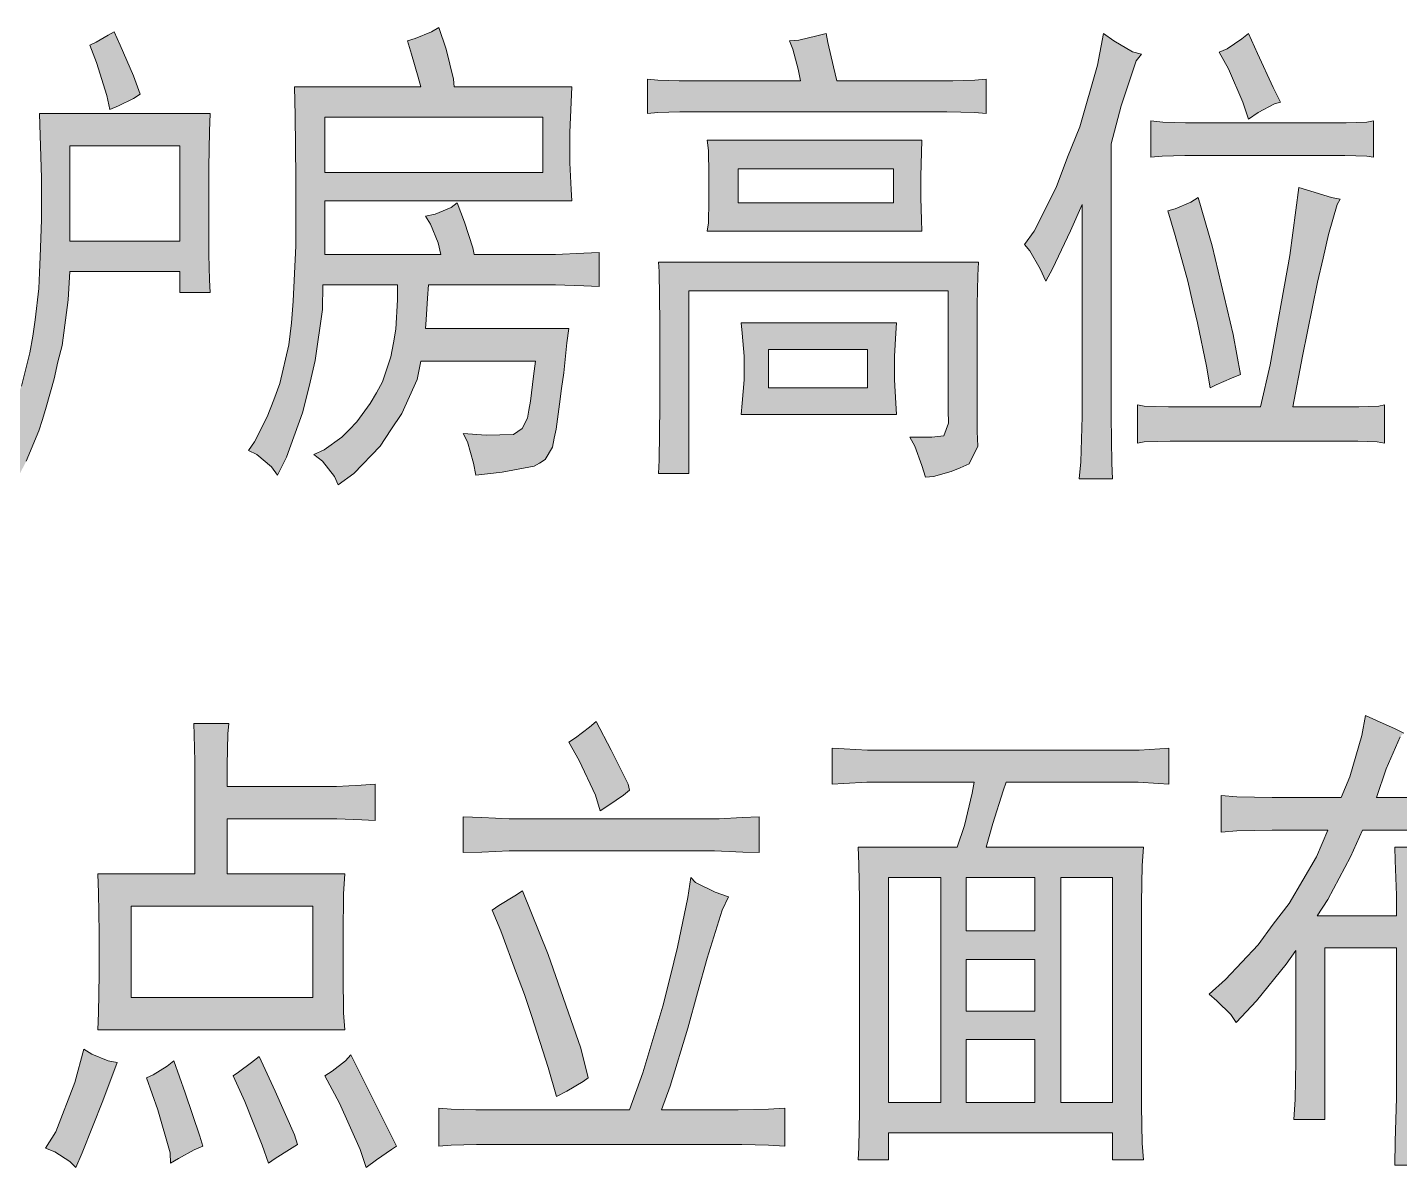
# Model space of a CAD drawing. Header units: millimetres. Extents: x 0 to 586, y 0 to 414.
# Drawn here: x 555.67 to 563.64, y 24.93 to 31.56 of the extents above; entities that cross this region are included whole.
import ezdxf

# ---------------------------------------------------------------- set-up
doc = ezdxf.new("R2010")
doc.units = ezdxf.units.MM

msp = doc.modelspace()

# ---------------------------------------------------------------- hatches: boundary and pattern name
h = msp.add_hatch(color=0)
h.dxf.hatch_style = 2
h.paths.add_polyline_path([(556.171806, 31.538333), (556.207083, 31.460722), (556.284694, 31.280806), (556.3235, 31.174972), (556.284694, 31.150278), (556.1965, 31.107944), (556.147111, 31.086778), (556.129472, 31.167917), (556.0695, 31.358417), (556.030694, 31.460722), (556.065972, 31.478361), (556.136528, 31.517167)])
h = msp.add_hatch(color=0)
h.paths.add_polyline_path([(557.981556, 30.465889), (558.038, 30.476472), (558.129722, 30.515278), (558.165, 30.5435), (558.207333, 30.430611), (558.256722, 30.282444), (558.263778, 30.243639), (558.662417, 30.243639), (558.7365, 30.243639), (558.902306, 30.250694), (558.9905, 30.254222), (558.9905, 30.056667), (558.902306, 30.060194), (558.7365, 30.06725), (558.662417, 30.06725), (557.999194, 30.06725), (557.992139, 29.989639), (557.985083, 29.862639), (557.981556, 29.81325), (558.814111, 29.81325), (558.803528, 29.728583), (558.785889, 29.555722), (558.771778, 29.464), (558.761194, 29.372278), (558.740028, 29.227639), (558.729444, 29.174722), (558.718861, 29.121806), (558.676528, 29.05125), (558.644778, 29.030083), (558.613028, 29.012444), (558.426056, 28.977167), (558.274361, 28.959528), (558.26025, 29.030083), (558.224972, 29.153556), (558.200278, 29.202944), (558.334333, 29.192361), (558.493083, 29.195889), (558.517778, 29.213528), (558.542472, 29.231167), (558.574222, 29.291139), (558.581278, 29.337), (558.591861, 29.389917), (558.6095, 29.534556), (558.620083, 29.62275), (557.953333, 29.62275), (557.932167, 29.516917), (557.843972, 29.319361), (557.780472, 29.224111), (557.716972, 29.128861), (557.565278, 28.970111), (557.473556, 28.903083), (557.452389, 28.952472), (557.381833, 29.040667), (557.332444, 29.079472), (557.392417, 29.107694), (557.494722, 29.181778), (557.537056, 29.224111), (557.582917, 29.269972), (557.660528, 29.375806), (557.695806, 29.439306), (557.731083, 29.502806), (557.780472, 29.647444), (557.794583, 29.728583), (557.808694, 29.809722), (557.819278, 29.979056), (557.819278, 30.06725), (557.385361, 30.06725), (557.381833, 29.922611), (557.3395, 29.626278), (557.304222, 29.474583), (557.265417, 29.322889), (557.173694, 29.065361), (557.120778, 28.959528), (557.0855, 29.008917), (557.000833, 29.079472), (556.951444, 29.104167), (556.986722, 29.153556), (557.060806, 29.298194), (557.099611, 29.396972), (557.134889, 29.492222), (557.187806, 29.718), (557.201917, 29.845), (557.2125, 29.972), (557.226611, 30.293028), (557.226611, 30.487056), (557.226611, 30.688139), (557.223083, 31.0515), (557.219556, 31.217306), (557.953333, 31.217306), (557.939222, 31.27375), (557.900417, 31.407806), (557.875722, 31.485417), (557.921583, 31.499528), (558.016833, 31.538333), (558.059167, 31.563028), (558.1015, 31.436028), (558.143833, 31.263167), (558.147361, 31.217306), (558.83175, 31.217306), (558.828222, 31.129111), (558.821167, 30.952722), (558.821167, 30.864528), (558.821167, 30.776333), (558.828222, 30.621111), (558.83175, 30.554083), (557.395944, 30.554083), (557.395944, 30.243639), (558.06975, 30.243639), (558.055639, 30.310667), (558.009778, 30.420028)])
h.paths.add_polyline_path([(558.662417, 30.719889), (558.662417, 31.040917), (557.395944, 31.040917), (557.395944, 30.719889)])
h = msp.add_hatch(color=0)
h.dxf.hatch_style = 2
h.paths.add_polyline_path([(559.272722, 31.263167), (559.332694, 31.256111), (559.456167, 31.252583), (559.523194, 31.252583), (560.161722, 31.252583), (560.147611, 31.319611), (560.115861, 31.436028), (560.098222, 31.485417), (560.151139, 31.488944), (560.256972, 31.513639), (560.309889, 31.52775), (560.320472, 31.474833), (560.352222, 31.333722), (560.373389, 31.252583), (560.983694, 31.252583), (561.047194, 31.252583), (561.174194, 31.256111), (561.241222, 31.263167), (561.241222, 31.062083), (561.174194, 31.069139), (561.011917, 31.072667), (560.913139, 31.072667), (559.53025, 31.072667), (559.459694, 31.072667), (559.332694, 31.069139), (559.272722, 31.062083)])
h = msp.add_hatch(color=0)
h.dxf.hatch_style = 2
h.paths.add_polyline_path([(562.144333, 31.407806), (562.112583, 31.369), (562.024389, 31.107944), (561.967944, 30.885694), (561.967944, 29.478111), (561.967944, 29.301722), (561.971472, 29.030083), (561.975, 28.938361), (561.780972, 28.938361), (561.791556, 29.037139), (561.798611, 29.301722), (561.798611, 29.467528), (561.798611, 30.532917), (561.731583, 30.381222), (561.62575, 30.158972), (561.586944, 30.088417), (561.555194, 30.158972), (561.495222, 30.264806), (561.463472, 30.300083), (561.519917, 30.377694), (561.646917, 30.631694), (561.713944, 30.808083), (561.7845, 30.984472), (561.886806, 31.344306), (561.922083, 31.52775), (561.982056, 31.485417), (562.091417, 31.421917)])
h = msp.add_hatch(color=0)
h.dxf.hatch_style = 2
h.paths.add_polyline_path([(562.765222, 31.52775), (562.818139, 31.411333), (562.909861, 31.213778), (562.952194, 31.129111), (562.916917, 31.118528), (562.821667, 31.069139), (562.765222, 31.030333), (562.733472, 31.129111), (562.648806, 31.323139), (562.595889, 31.418389), (562.64175, 31.439556), (562.726417, 31.496)])
h = msp.add_hatch(color=0)
h.paths.add_polyline_path([(556.729194, 31.062083), (556.725667, 30.959778), (556.722139, 30.748111), (556.722139, 30.642278), (556.722139, 30.32125), (556.722139, 30.243639), (556.725667, 30.095472), (556.729194, 30.021389), (556.552806, 30.021389), (556.552806, 30.144861), (555.914278, 30.144861), (555.903694, 29.979056), (555.868417, 29.714472), (555.843722, 29.619222), (555.822556, 29.520444), (555.776694, 29.354639), (555.755528, 29.284083), (555.734361, 29.217056), (555.660278, 29.040667), (555.607361, 28.938361), (555.565028, 28.963056), (555.469778, 29.026556), (555.409806, 29.058306), (555.469778, 29.118278), (555.5615, 29.280556), (555.596778, 29.379333), (555.632056, 29.478111), (555.681444, 29.672139), (555.699083, 29.767389), (555.713194, 29.862639), (555.734361, 30.046083), (555.737889, 30.137806), (555.741417, 30.229528), (555.748472, 30.444722), (555.748472, 30.564667), (555.748472, 30.688139), (555.741417, 30.935083), (555.737889, 31.062083)])
h.paths.add_polyline_path([(556.552806, 30.32125), (556.552806, 30.875111), (555.914278, 30.875111), (555.914278, 30.32125)])
h = msp.add_hatch(color=0)
h.dxf.hatch_style = 2
h.paths.add_polyline_path([(563.252056, 31.009167), (563.333194, 31.009167), (563.453139, 31.012694), (563.491944, 31.01975), (563.491944, 30.808083), (563.453139, 30.815139), (563.326139, 30.818667), (563.245, 30.818667), (562.454778, 30.818667), (562.394806, 30.818667), (562.264278, 30.815139), (562.19725, 30.808083), (562.19725, 31.01975), (562.267806, 31.012694), (562.398333, 31.009167), (562.454778, 31.009167)])
h = msp.add_hatch(color=0)
h.paths.add_polyline_path([(560.867278, 30.906861), (560.86375, 30.836306), (560.860222, 30.698722), (560.860222, 30.631694), (560.860222, 30.571722), (560.86375, 30.444722), (560.867278, 30.377694), (559.618444, 30.377694), (559.6255, 30.427083), (559.629028, 30.554083), (559.629028, 30.631694), (559.629028, 30.709306), (559.6255, 30.846889), (559.618444, 30.906861)])
h.paths.add_polyline_path([(560.701472, 30.5435), (560.701472, 30.741056), (559.798361, 30.741056), (559.798361, 30.5435)])
h = msp.add_hatch(color=0)
h.dxf.hatch_style = 2
h.paths.add_polyline_path([(563.297917, 30.564667), (563.280278, 30.532917), (563.230889, 30.360056), (563.199139, 30.222472), (563.167389, 30.081361), (563.079194, 29.650972), (563.02275, 29.358167), (563.322611, 29.358167), (563.407278, 29.358167), (563.523694, 29.361694), (563.555444, 29.36875), (563.555444, 29.1465), (563.513111, 29.153556), (563.400222, 29.157083), (563.322611, 29.157083), (562.4195, 29.157083), (562.310139, 29.157083), (562.158444, 29.153556), (562.119639, 29.1465), (562.119639, 29.36875), (562.158444, 29.361694), (562.299556, 29.358167), (562.401861, 29.358167), (562.835778, 29.358167), (562.892222, 29.601583), (563.005111, 30.236583), (563.058028, 30.631694), (563.128583, 30.610528), (563.248528, 30.57525)])
h = msp.add_hatch(color=0)
h.dxf.hatch_style = 2
h.paths.add_polyline_path([(562.472417, 30.57525), (562.553556, 30.293028), (562.677028, 29.777972), (562.719361, 29.545139), (562.666444, 29.523972), (562.57825, 29.485167), (562.542972, 29.467528), (562.521806, 29.594528), (562.468889, 29.845), (562.440667, 29.968472), (562.412444, 30.088417), (562.338361, 30.353), (562.296028, 30.497639), (562.338361, 30.508222), (562.430083, 30.547028)])
h = msp.add_hatch(color=0)
h.dxf.hatch_style = 2
h.paths.add_polyline_path([(561.188306, 29.213528), (561.191833, 29.128861), (561.142444, 29.026556), (561.089528, 29.001861), (561.036611, 28.980694), (560.934306, 28.952472), (560.888444, 28.948944), (560.867278, 29.015972), (560.824944, 29.128861), (560.796722, 29.181778), (560.842583, 29.181778), (560.923722, 29.181778), (560.959, 29.185306), (560.994278, 29.188833), (561.0225, 29.262917), (561.018972, 29.337), (561.018972, 30.031972), (559.512611, 30.031972), (559.512611, 28.970111), (559.336222, 28.970111), (559.33975, 29.047722), (559.343278, 29.361694), (559.343278, 29.601583), (559.343278, 29.845), (559.33975, 30.144861), (559.336222, 30.197778), (561.195361, 30.197778), (561.191833, 30.120167), (561.188306, 29.950833), (561.188306, 29.855583)])
h = msp.add_hatch(color=0)
h.paths.add_polyline_path([(560.719111, 29.845), (560.715583, 29.785028), (560.708528, 29.650972), (560.708528, 29.580417), (560.708528, 29.513389), (560.715583, 29.379333), (560.719111, 29.312306), (559.816, 29.312306), (559.823056, 29.379333), (559.833639, 29.513389), (559.833639, 29.580417), (559.833639, 29.650972), (559.823056, 29.785028), (559.816, 29.845)])
h.paths.add_polyline_path([(560.549778, 29.467528), (560.549778, 29.689778), (559.97475, 29.689778), (559.97475, 29.467528)])
h = msp.add_hatch(color=0)
h.dxf.hatch_style = 2
h.paths.add_polyline_path([(558.972861, 27.52725), (559.061056, 27.361444), (559.159833, 27.163889), (559.166889, 27.128611), (559.131611, 27.100389), (559.046944, 27.040417), (558.997556, 27.008667), (558.969333, 27.100389), (558.874083, 27.301472), (558.814111, 27.407306), (558.852917, 27.432), (558.934056, 27.4955)])
h = msp.add_hatch(color=0)
h.dxf.hatch_style = 2
h.paths.add_polyline_path([(563.304972, 27.086278), (563.354361, 27.206222), (563.424917, 27.446111), (563.446083, 27.562528), (563.509583, 27.534306), (563.618944, 27.484917), (563.668333, 27.460222), (563.647167, 27.439056), (563.566028, 27.252083), (563.509583, 27.086278), (564.16575, 27.086278), (564.299806, 27.086278), (564.515, 27.089806), (564.599667, 27.096861), (564.599667, 26.895778), (563.428444, 26.895778), (563.357889, 26.740556), (563.227361, 26.493611), (563.163861, 26.398361), (563.626, 26.398361), (563.626, 26.518306), (563.618944, 26.719389), (563.615417, 26.797), (563.802389, 26.797), (563.798861, 26.719389), (563.791806, 26.518306), (563.791806, 26.398361), (564.412694, 26.398361), (564.409167, 26.299583), (564.405639, 26.0985), (564.405639, 25.999722), (564.405639, 25.544639), (564.405639, 25.438806), (564.35625, 25.308278), (564.310389, 25.280056), (564.264528, 25.251833), (564.130472, 25.213028), (564.042278, 25.202444), (564.031694, 25.280056), (563.992889, 25.407056), (563.961139, 25.456444), (564.063444, 25.456444), (564.183389, 25.474083), (564.204556, 25.488194), (564.225722, 25.505833), (564.239833, 25.594028), (564.236306, 25.668111), (564.236306, 26.211389), (563.791806, 26.211389), (563.791806, 25.456444), (563.791806, 25.340028), (563.798861, 25.086028), (563.802389, 24.948444), (563.615417, 24.948444), (563.618944, 25.086028), (563.626, 25.340028), (563.626, 25.456444), (563.626, 26.211389), (563.209722, 26.211389), (563.209722, 25.213028), (563.029806, 25.213028), (563.036861, 25.329444), (563.040389, 25.555222), (563.040389, 25.668111), (563.040389, 26.197278), (562.983944, 26.116139), (562.811083, 25.904472), (562.694667, 25.777472), (562.662917, 25.823333), (562.581778, 25.904472), (562.535917, 25.943278), (562.631167, 26.027944), (562.821667, 26.229028), (562.909861, 26.348972), (563.001583, 26.468917), (563.160333, 26.740556), (563.227361, 26.895778), (563.012167, 26.895778), (562.902806, 26.895778), (562.698194, 26.89225), (562.606472, 26.885194), (562.606472, 27.096861), (562.698194, 27.089806), (562.902806, 27.086278), (563.012167, 27.086278)])
h = msp.add_hatch(color=0)
h.paths.add_polyline_path([(556.838556, 27.516667), (556.8315, 27.456694), (556.827972, 27.27325), (556.827972, 27.149778), (557.395944, 27.149778), (557.462972, 27.149778), (557.607611, 27.156833), (557.68875, 27.163889), (557.68875, 26.952222), (557.611139, 26.95575), (557.4665, 26.962806), (557.395944, 26.962806), (556.827972, 26.962806), (556.827972, 26.641778), (557.512361, 26.641778), (557.505306, 26.525361), (557.501778, 26.289), (557.501778, 26.165528), (557.501778, 26.049111), (557.505306, 25.833917), (557.512361, 25.735139), (556.076556, 25.735139), (556.080083, 25.833917), (556.083611, 26.056167), (556.083611, 26.176111), (556.083611, 26.299583), (556.080083, 26.532417), (556.076556, 26.641778), (556.641, 26.641778), (556.641, 27.206222), (556.641, 27.294417), (556.637472, 27.449639), (556.633944, 27.516667)])
h.paths.add_polyline_path([(557.325389, 25.922111), (557.325389, 26.454806), (556.270583, 26.454806), (556.270583, 25.922111)])
h = msp.add_hatch(color=0)
h.paths.add_polyline_path([(562.066722, 27.361444), (562.130222, 27.361444), (562.250167, 27.3685), (562.303083, 27.372028), (562.303083, 27.163889), (562.243111, 27.167417), (562.123167, 27.174472), (562.066722, 27.174472), (561.357639, 27.174472), (561.34, 27.125083), (561.280028, 26.934583), (561.241222, 26.797), (562.154917, 26.797), (562.147861, 26.691167), (562.144333, 26.475972), (562.144333, 26.366611), (562.144333, 25.410583), (562.144333, 25.290639), (562.147861, 25.075444), (562.154917, 24.980194), (561.975, 24.980194), (561.975, 25.135417), (560.67325, 25.135417), (560.67325, 24.980194), (560.496861, 24.980194), (560.500389, 25.05075), (560.503917, 25.262417), (560.503917, 25.4), (560.503917, 26.387778), (560.503917, 26.493611), (560.500389, 26.698222), (560.496861, 26.797), (561.071889, 26.797), (561.114222, 26.924), (561.160083, 27.110972), (561.170667, 27.174472), (560.613278, 27.174472), (560.54625, 27.174472), (560.412194, 27.167417), (560.345167, 27.163889), (560.345167, 27.372028), (560.415722, 27.3685), (560.549778, 27.361444), (560.613278, 27.361444)])
h.paths.add_polyline_path([(560.976639, 25.311806), (560.976639, 26.620611), (560.67325, 26.620611), (560.67325, 25.311806)])
h.paths.add_polyline_path([(561.975, 25.311806), (561.975, 26.620611), (561.675139, 26.620611), (561.675139, 25.311806)])
h.paths.add_polyline_path([(561.523444, 25.311806), (561.523444, 25.678694), (561.124806, 25.678694), (561.124806, 25.311806)])
h.paths.add_polyline_path([(561.523444, 26.310167), (561.523444, 26.620611), (561.124806, 26.620611), (561.124806, 26.310167)])
h.paths.add_polyline_path([(561.523444, 25.8445), (561.523444, 26.144361), (561.124806, 26.144361), (561.124806, 25.8445)])
h = msp.add_hatch(color=0)
h.dxf.hatch_style = 2
h.paths.add_polyline_path([(559.653722, 26.962806), (559.689, 26.962806), (559.823056, 26.969861), (559.921833, 26.973389), (559.921833, 26.76525), (559.826583, 26.768778), (559.660778, 26.775833), (559.583167, 26.775833), (558.521306, 26.775833), (558.468389, 26.775833), (558.309639, 26.768778), (558.200278, 26.76525), (558.200278, 26.973389), (558.309639, 26.969861), (558.468389, 26.962806), (558.521306, 26.962806)])
h = msp.add_hatch(color=0)
h.dxf.hatch_style = 2
h.paths.add_polyline_path([(559.741917, 26.507722), (559.706639, 26.430111), (559.618444, 26.151417), (559.562, 25.950333), (559.505556, 25.745722), (559.40325, 25.407056), (559.353861, 25.269472), (559.717222, 25.269472), (559.798361, 25.269472), (559.97475, 25.273), (560.07, 25.280056), (560.07, 25.057806), (559.97475, 25.064861), (559.819528, 25.068389), (559.759556, 25.068389), (558.351972, 25.068389), (558.277889, 25.068389), (558.129722, 25.064861), (558.059167, 25.057806), (558.059167, 25.280056), (558.129722, 25.273), (558.274361, 25.269472), (558.344917, 25.269472), (559.166889, 25.269472), (559.2445, 25.484667), (559.360917, 25.872722), (559.40325, 26.042056), (559.445583, 26.214917), (559.505556, 26.504194), (559.523194, 26.620611), (559.551417, 26.592389), (559.664306, 26.535944)])
h = msp.add_hatch(color=0)
h.dxf.hatch_style = 2
h.paths.add_polyline_path([(558.546, 26.543), (558.694167, 26.172583), (558.884667, 25.629306), (558.927, 25.456444), (558.898778, 25.435278), (558.803528, 25.378833), (558.743556, 25.347083), (558.694167, 25.516417), (558.598917, 25.81275), (558.556583, 25.93975), (558.510722, 26.063222), (558.419, 26.310167), (558.369611, 26.430111), (558.408417, 26.458333), (558.500139, 26.514778)])
h = msp.add_hatch(color=0)
h.dxf.hatch_style = 2
h.paths.add_polyline_path([(556.189444, 25.544639), (556.104778, 25.322389), (555.984833, 25.019), (555.949556, 24.934333), (555.914278, 24.969611), (555.826083, 25.026056), (555.773167, 25.047222), (555.833139, 25.142472), (555.9425, 25.428222), (555.995417, 25.62225), (556.041278, 25.594028), (556.136528, 25.555222)])
h = msp.add_hatch(color=0)
h.dxf.hatch_style = 2
h.paths.add_polyline_path([(556.499889, 24.959028), (556.496361, 25.019), (556.425806, 25.269472), (556.358778, 25.456444), (556.397583, 25.474083), (556.478722, 25.523472), (556.517528, 25.555222), (556.584556, 25.36825), (556.669222, 25.117778), (556.686861, 25.057806), (556.637472, 25.036639), (556.54575, 24.98725)])
h = msp.add_hatch(color=0)
h.dxf.hatch_style = 2
h.paths.add_polyline_path([(557.067861, 24.959028), (557.032583, 25.064861), (556.930278, 25.318861), (556.86325, 25.467028), (556.895, 25.488194), (556.969083, 25.544639), (557.014944, 25.579917), (557.106667, 25.378833), (557.219556, 25.124833), (557.237194, 25.068389), (557.191333, 25.040167), (557.106667, 24.98725)])
h = msp.add_hatch(color=0)
h.dxf.hatch_style = 2
h.paths.add_polyline_path([(557.547639, 25.5905), (557.62525, 25.435278), (557.759306, 25.167167), (557.812222, 25.057806), (557.784, 25.040167), (557.695806, 24.980194), (557.635833, 24.934333), (557.600556, 25.040167), (557.480611, 25.308278), (557.395944, 25.467028), (557.438278, 25.49525), (557.515889, 25.555222)])

# ---------------------------------------------------------------- linework, layer by layer
at = {"color": 0, "lineweight": 0}
for points in [[(556.171806, 31.538333), (556.207083, 31.460722), (556.284694, 31.280806), (556.3235, 31.174972), (556.284694, 31.150278), (556.1965, 31.107944), (556.147111, 31.086778), (556.129472, 31.167917), (556.0695, 31.358417), (556.030694, 31.460722), (556.065972, 31.478361), (556.136528, 31.517167)], [(557.981556, 30.465889), (558.038, 30.476472), (558.129722, 30.515278), (558.165, 30.5435), (558.207333, 30.430611), (558.256722, 30.282444), (558.263778, 30.243639), (558.662417, 30.243639), (558.7365, 30.243639), (558.902306, 30.250694), (558.9905, 30.254222), (558.9905, 30.056667), (558.902306, 30.060194), (558.7365, 30.06725), (558.662417, 30.06725), (557.999194, 30.06725), (557.992139, 29.989639), (557.985083, 29.862639), (557.981556, 29.81325), (558.814111, 29.81325), (558.803528, 29.728583), (558.785889, 29.555722), (558.771778, 29.464), (558.761194, 29.372278), (558.740028, 29.227639), (558.729444, 29.174722), (558.718861, 29.121806), (558.676528, 29.05125), (558.644778, 29.030083), (558.613028, 29.012444), (558.426056, 28.977167), (558.274361, 28.959528), (558.26025, 29.030083), (558.224972, 29.153556), (558.200278, 29.202944), (558.334333, 29.192361), (558.493083, 29.195889), (558.517778, 29.213528), (558.542472, 29.231167), (558.574222, 29.291139), (558.581278, 29.337), (558.591861, 29.389917), (558.6095, 29.534556), (558.620083, 29.62275), (557.953333, 29.62275), (557.932167, 29.516917), (557.843972, 29.319361), (557.780472, 29.224111), (557.716972, 29.128861), (557.565278, 28.970111), (557.473556, 28.903083), (557.452389, 28.952472), (557.381833, 29.040667), (557.332444, 29.079472), (557.392417, 29.107694), (557.494722, 29.181778), (557.537056, 29.224111), (557.582917, 29.269972), (557.660528, 29.375806), (557.695806, 29.439306), (557.731083, 29.502806), (557.780472, 29.647444), (557.794583, 29.728583), (557.808694, 29.809722), (557.819278, 29.979056), (557.819278, 30.06725), (557.385361, 30.06725), (557.381833, 29.922611), (557.3395, 29.626278), (557.304222, 29.474583), (557.265417, 29.322889), (557.173694, 29.065361), (557.120778, 28.959528), (557.0855, 29.008917), (557.000833, 29.079472), (556.951444, 29.104167), (556.986722, 29.153556), (557.060806, 29.298194), (557.099611, 29.396972), (557.134889, 29.492222), (557.187806, 29.718), (557.201917, 29.845), (557.2125, 29.972), (557.226611, 30.293028), (557.226611, 30.487056), (557.226611, 30.688139), (557.223083, 31.0515), (557.219556, 31.217306), (557.953333, 31.217306), (557.939222, 31.27375), (557.900417, 31.407806), (557.875722, 31.485417), (557.921583, 31.499528), (558.016833, 31.538333), (558.059167, 31.563028), (558.1015, 31.436028), (558.143833, 31.263167), (558.147361, 31.217306), (558.83175, 31.217306), (558.828222, 31.129111), (558.821167, 30.952722), (558.821167, 30.864528), (558.821167, 30.776333), (558.828222, 30.621111), (558.83175, 30.554083), (557.395944, 30.554083), (557.395944, 30.243639), (558.06975, 30.243639), (558.055639, 30.310667), (558.009778, 30.420028)], [(559.272722, 31.263167), (559.332694, 31.256111), (559.456167, 31.252583), (559.523194, 31.252583), (560.161722, 31.252583), (560.147611, 31.319611), (560.115861, 31.436028), (560.098222, 31.485417), (560.151139, 31.488944), (560.256972, 31.513639), (560.309889, 31.52775), (560.320472, 31.474833), (560.352222, 31.333722), (560.373389, 31.252583), (560.983694, 31.252583), (561.047194, 31.252583), (561.174194, 31.256111), (561.241222, 31.263167), (561.241222, 31.062083), (561.174194, 31.069139), (561.011917, 31.072667), (560.913139, 31.072667), (559.53025, 31.072667), (559.459694, 31.072667), (559.332694, 31.069139), (559.272722, 31.062083)], [(562.144333, 31.407806), (562.112583, 31.369), (562.024389, 31.107944), (561.967944, 30.885694), (561.967944, 29.478111), (561.967944, 29.301722), (561.971472, 29.030083), (561.975, 28.938361), (561.780972, 28.938361), (561.791556, 29.037139), (561.798611, 29.301722), (561.798611, 29.467528), (561.798611, 30.532917), (561.731583, 30.381222), (561.62575, 30.158972), (561.586944, 30.088417), (561.555194, 30.158972), (561.495222, 30.264806), (561.463472, 30.300083), (561.519917, 30.377694), (561.646917, 30.631694), (561.713944, 30.808083), (561.7845, 30.984472), (561.886806, 31.344306), (561.922083, 31.52775), (561.982056, 31.485417), (562.091417, 31.421917)], [(562.765222, 31.52775), (562.818139, 31.411333), (562.909861, 31.213778), (562.952194, 31.129111), (562.916917, 31.118528), (562.821667, 31.069139), (562.765222, 31.030333), (562.733472, 31.129111), (562.648806, 31.323139), (562.595889, 31.418389), (562.64175, 31.439556), (562.726417, 31.496)], [(558.662417, 30.719889), (558.662417, 31.040917), (557.395944, 31.040917), (557.395944, 30.719889)], [(563.252056, 31.009167), (563.333194, 31.009167), (563.453139, 31.012694), (563.491944, 31.01975), (563.491944, 30.808083), (563.453139, 30.815139), (563.326139, 30.818667), (563.245, 30.818667), (562.454778, 30.818667), (562.394806, 30.818667), (562.264278, 30.815139), (562.19725, 30.808083), (562.19725, 31.01975), (562.267806, 31.012694), (562.398333, 31.009167), (562.454778, 31.009167)], [(556.552806, 30.32125), (556.552806, 30.875111), (555.914278, 30.875111), (555.914278, 30.32125)], [(560.867278, 30.906861), (560.86375, 30.836306), (560.860222, 30.698722), (560.860222, 30.631694), (560.860222, 30.571722), (560.86375, 30.444722), (560.867278, 30.377694), (559.618444, 30.377694), (559.6255, 30.427083), (559.629028, 30.554083), (559.629028, 30.631694), (559.629028, 30.709306), (559.6255, 30.846889), (559.618444, 30.906861)], [(560.701472, 30.5435), (560.701472, 30.741056), (559.798361, 30.741056), (559.798361, 30.5435)], [(563.297917, 30.564667), (563.280278, 30.532917), (563.230889, 30.360056), (563.199139, 30.222472), (563.167389, 30.081361), (563.079194, 29.650972), (563.02275, 29.358167), (563.322611, 29.358167), (563.407278, 29.358167), (563.523694, 29.361694), (563.555444, 29.36875), (563.555444, 29.1465), (563.513111, 29.153556), (563.400222, 29.157083), (563.322611, 29.157083), (562.4195, 29.157083), (562.310139, 29.157083), (562.158444, 29.153556), (562.119639, 29.1465), (562.119639, 29.36875), (562.158444, 29.361694), (562.299556, 29.358167), (562.401861, 29.358167), (562.835778, 29.358167), (562.892222, 29.601583), (563.005111, 30.236583), (563.058028, 30.631694), (563.128583, 30.610528), (563.248528, 30.57525)], [(562.472417, 30.57525), (562.553556, 30.293028), (562.677028, 29.777972), (562.719361, 29.545139), (562.666444, 29.523972), (562.57825, 29.485167), (562.542972, 29.467528), (562.521806, 29.594528), (562.468889, 29.845), (562.440667, 29.968472), (562.412444, 30.088417), (562.338361, 30.353), (562.296028, 30.497639), (562.338361, 30.508222), (562.430083, 30.547028)], [(561.188306, 29.213528), (561.191833, 29.128861), (561.142444, 29.026556), (561.089528, 29.001861), (561.036611, 28.980694), (560.934306, 28.952472), (560.888444, 28.948944), (560.867278, 29.015972), (560.824944, 29.128861), (560.796722, 29.181778), (560.842583, 29.181778), (560.923722, 29.181778), (560.959, 29.185306), (560.994278, 29.188833), (561.0225, 29.262917), (561.018972, 29.337), (561.018972, 30.031972), (559.512611, 30.031972), (559.512611, 28.970111), (559.336222, 28.970111), (559.33975, 29.047722), (559.343278, 29.361694), (559.343278, 29.601583), (559.343278, 29.845), (559.33975, 30.144861), (559.336222, 30.197778), (561.195361, 30.197778), (561.191833, 30.120167), (561.188306, 29.950833), (561.188306, 29.855583)], [(560.719111, 29.845), (560.715583, 29.785028), (560.708528, 29.650972), (560.708528, 29.580417), (560.708528, 29.513389), (560.715583, 29.379333), (560.719111, 29.312306), (559.816, 29.312306), (559.823056, 29.379333), (559.833639, 29.513389), (559.833639, 29.580417), (559.833639, 29.650972), (559.823056, 29.785028), (559.816, 29.845)], [(560.549778, 29.467528), (560.549778, 29.689778), (559.97475, 29.689778), (559.97475, 29.467528)], [(558.972861, 27.52725), (559.061056, 27.361444), (559.159833, 27.163889), (559.166889, 27.128611), (559.131611, 27.100389), (559.046944, 27.040417), (558.997556, 27.008667), (558.969333, 27.100389), (558.874083, 27.301472), (558.814111, 27.407306), (558.852917, 27.432), (558.934056, 27.4955)], [(556.838556, 27.516667), (556.8315, 27.456694), (556.827972, 27.27325), (556.827972, 27.149778), (557.395944, 27.149778), (557.462972, 27.149778), (557.607611, 27.156833), (557.68875, 27.163889), (557.68875, 26.952222), (557.611139, 26.95575), (557.4665, 26.962806), (557.395944, 26.962806), (556.827972, 26.962806), (556.827972, 26.641778), (557.512361, 26.641778), (557.505306, 26.525361), (557.501778, 26.289), (557.501778, 26.165528), (557.501778, 26.049111), (557.505306, 25.833917), (557.512361, 25.735139), (556.076556, 25.735139), (556.080083, 25.833917), (556.083611, 26.056167), (556.083611, 26.176111), (556.083611, 26.299583), (556.080083, 26.532417), (556.076556, 26.641778), (556.641, 26.641778), (556.641, 27.206222), (556.641, 27.294417), (556.637472, 27.449639), (556.633944, 27.516667)], [(562.066722, 27.361444), (562.130222, 27.361444), (562.250167, 27.3685), (562.303083, 27.372028), (562.303083, 27.163889), (562.243111, 27.167417), (562.123167, 27.174472), (562.066722, 27.174472), (561.357639, 27.174472), (561.34, 27.125083), (561.280028, 26.934583), (561.241222, 26.797), (562.154917, 26.797), (562.147861, 26.691167), (562.144333, 26.475972), (562.144333, 26.366611), (562.144333, 25.410583), (562.144333, 25.290639), (562.147861, 25.075444), (562.154917, 24.980194), (561.975, 24.980194), (561.975, 25.135417), (560.67325, 25.135417), (560.67325, 24.980194), (560.496861, 24.980194), (560.500389, 25.05075), (560.503917, 25.262417), (560.503917, 25.4), (560.503917, 26.387778), (560.503917, 26.493611), (560.500389, 26.698222), (560.496861, 26.797), (561.071889, 26.797), (561.114222, 26.924), (561.160083, 27.110972), (561.170667, 27.174472), (560.613278, 27.174472), (560.54625, 27.174472), (560.412194, 27.167417), (560.345167, 27.163889), (560.345167, 27.372028), (560.415722, 27.3685), (560.549778, 27.361444), (560.613278, 27.361444)], [(559.653722, 26.962806), (559.689, 26.962806), (559.823056, 26.969861), (559.921833, 26.973389), (559.921833, 26.76525), (559.826583, 26.768778), (559.660778, 26.775833), (559.583167, 26.775833), (558.521306, 26.775833), (558.468389, 26.775833), (558.309639, 26.768778), (558.200278, 26.76525), (558.200278, 26.973389), (558.309639, 26.969861), (558.468389, 26.962806), (558.521306, 26.962806)], [(559.741917, 26.507722), (559.706639, 26.430111), (559.618444, 26.151417), (559.562, 25.950333), (559.505556, 25.745722), (559.40325, 25.407056), (559.353861, 25.269472), (559.717222, 25.269472), (559.798361, 25.269472), (559.97475, 25.273), (560.07, 25.280056), (560.07, 25.057806), (559.97475, 25.064861), (559.819528, 25.068389), (559.759556, 25.068389), (558.351972, 25.068389), (558.277889, 25.068389), (558.129722, 25.064861), (558.059167, 25.057806), (558.059167, 25.280056), (558.129722, 25.273), (558.274361, 25.269472), (558.344917, 25.269472), (559.166889, 25.269472), (559.2445, 25.484667), (559.360917, 25.872722), (559.40325, 26.042056), (559.445583, 26.214917), (559.505556, 26.504194), (559.523194, 26.620611), (559.551417, 26.592389), (559.664306, 26.535944)], [(560.976639, 25.311806), (560.976639, 26.620611), (560.67325, 26.620611), (560.67325, 25.311806)], [(561.523444, 26.310167), (561.523444, 26.620611), (561.124806, 26.620611), (561.124806, 26.310167)], [(561.975, 25.311806), (561.975, 26.620611), (561.675139, 26.620611), (561.675139, 25.311806)], [(558.546, 26.543), (558.694167, 26.172583), (558.884667, 25.629306), (558.927, 25.456444), (558.898778, 25.435278), (558.803528, 25.378833), (558.743556, 25.347083), (558.694167, 25.516417), (558.598917, 25.81275), (558.556583, 25.93975), (558.510722, 26.063222), (558.419, 26.310167), (558.369611, 26.430111), (558.408417, 26.458333), (558.500139, 26.514778)], [(557.325389, 25.922111), (557.325389, 26.454806), (556.270583, 26.454806), (556.270583, 25.922111)], [(561.523444, 25.8445), (561.523444, 26.144361), (561.124806, 26.144361), (561.124806, 25.8445)], [(556.189444, 25.544639), (556.104778, 25.322389), (555.984833, 25.019), (555.949556, 24.934333), (555.914278, 24.969611), (555.826083, 25.026056), (555.773167, 25.047222), (555.833139, 25.142472), (555.9425, 25.428222), (555.995417, 25.62225), (556.041278, 25.594028), (556.136528, 25.555222)], [(561.523444, 25.311806), (561.523444, 25.678694), (561.124806, 25.678694), (561.124806, 25.311806)], [(556.499889, 24.959028), (556.496361, 25.019), (556.425806, 25.269472), (556.358778, 25.456444), (556.397583, 25.474083), (556.478722, 25.523472), (556.517528, 25.555222), (556.584556, 25.36825), (556.669222, 25.117778), (556.686861, 25.057806), (556.637472, 25.036639), (556.54575, 24.98725)], [(557.067861, 24.959028), (557.032583, 25.064861), (556.930278, 25.318861), (556.86325, 25.467028), (556.895, 25.488194), (556.969083, 25.544639), (557.014944, 25.579917), (557.106667, 25.378833), (557.219556, 25.124833), (557.237194, 25.068389), (557.191333, 25.040167), (557.106667, 24.98725)], [(557.547639, 25.5905), (557.62525, 25.435278), (557.759306, 25.167167), (557.812222, 25.057806), (557.784, 25.040167), (557.695806, 24.980194), (557.635833, 24.934333), (557.600556, 25.040167), (557.480611, 25.308278), (557.395944, 25.467028), (557.438278, 25.49525), (557.515889, 25.555222)]]:
    msp.add_lwpolyline(points, close=True, dxfattribs=at)
for points in [[(555.632056, 29.478111), (555.681444, 29.672139), (555.699083, 29.767389), (555.713194, 29.862639), (555.734361, 30.046083), (555.737889, 30.137806), (555.741417, 30.229528), (555.748472, 30.444722), (555.748472, 30.564667), (555.748472, 30.688139), (555.741417, 30.935083), (555.737889, 31.062083), (556.729194, 31.062083), (556.725667, 30.959778), (556.722139, 30.748111), (556.722139, 30.642278), (556.722139, 30.32125), (556.722139, 30.243639), (556.725667, 30.095472), (556.729194, 30.021389), (556.552806, 30.021389), (556.552806, 30.144861), (555.914278, 30.144861), (555.903694, 29.979056), (555.868417, 29.714472), (555.843722, 29.619222), (555.822556, 29.520444), (555.776694, 29.354639), (555.755528, 29.284083), (555.734361, 29.217056), (555.660278, 29.040667)], [(563.802389, 24.948444), (563.615417, 24.948444), (563.618944, 25.086028), (563.626, 25.340028), (563.626, 25.456444), (563.626, 26.211389), (563.209722, 26.211389), (563.209722, 25.213028), (563.029806, 25.213028), (563.036861, 25.329444), (563.040389, 25.555222), (563.040389, 25.668111), (563.040389, 26.197278), (562.983944, 26.116139), (562.811083, 25.904472), (562.694667, 25.777472), (562.662917, 25.823333), (562.581778, 25.904472), (562.535917, 25.943278), (562.631167, 26.027944), (562.821667, 26.229028), (562.909861, 26.348972), (563.001583, 26.468917), (563.160333, 26.740556), (563.227361, 26.895778), (563.012167, 26.895778), (562.902806, 26.895778), (562.698194, 26.89225), (562.606472, 26.885194), (562.606472, 27.096861), (562.698194, 27.089806), (562.902806, 27.086278), (563.012167, 27.086278), (563.304972, 27.086278), (563.354361, 27.206222), (563.424917, 27.446111), (563.446083, 27.562528), (563.509583, 27.534306), (563.618944, 27.484917), (563.668333, 27.460222)], [(563.647167, 27.439056), (563.566028, 27.252083), (563.509583, 27.086278), (564.16575, 27.086278)], [(564.599667, 26.895778), (563.428444, 26.895778), (563.357889, 26.740556), (563.227361, 26.493611), (563.163861, 26.398361), (563.626, 26.398361), (563.626, 26.518306), (563.618944, 26.719389), (563.615417, 26.797), (563.802389, 26.797)]]:
    msp.add_lwpolyline(points, dxfattribs=at)

doc.saveas('drawing.dxf')
